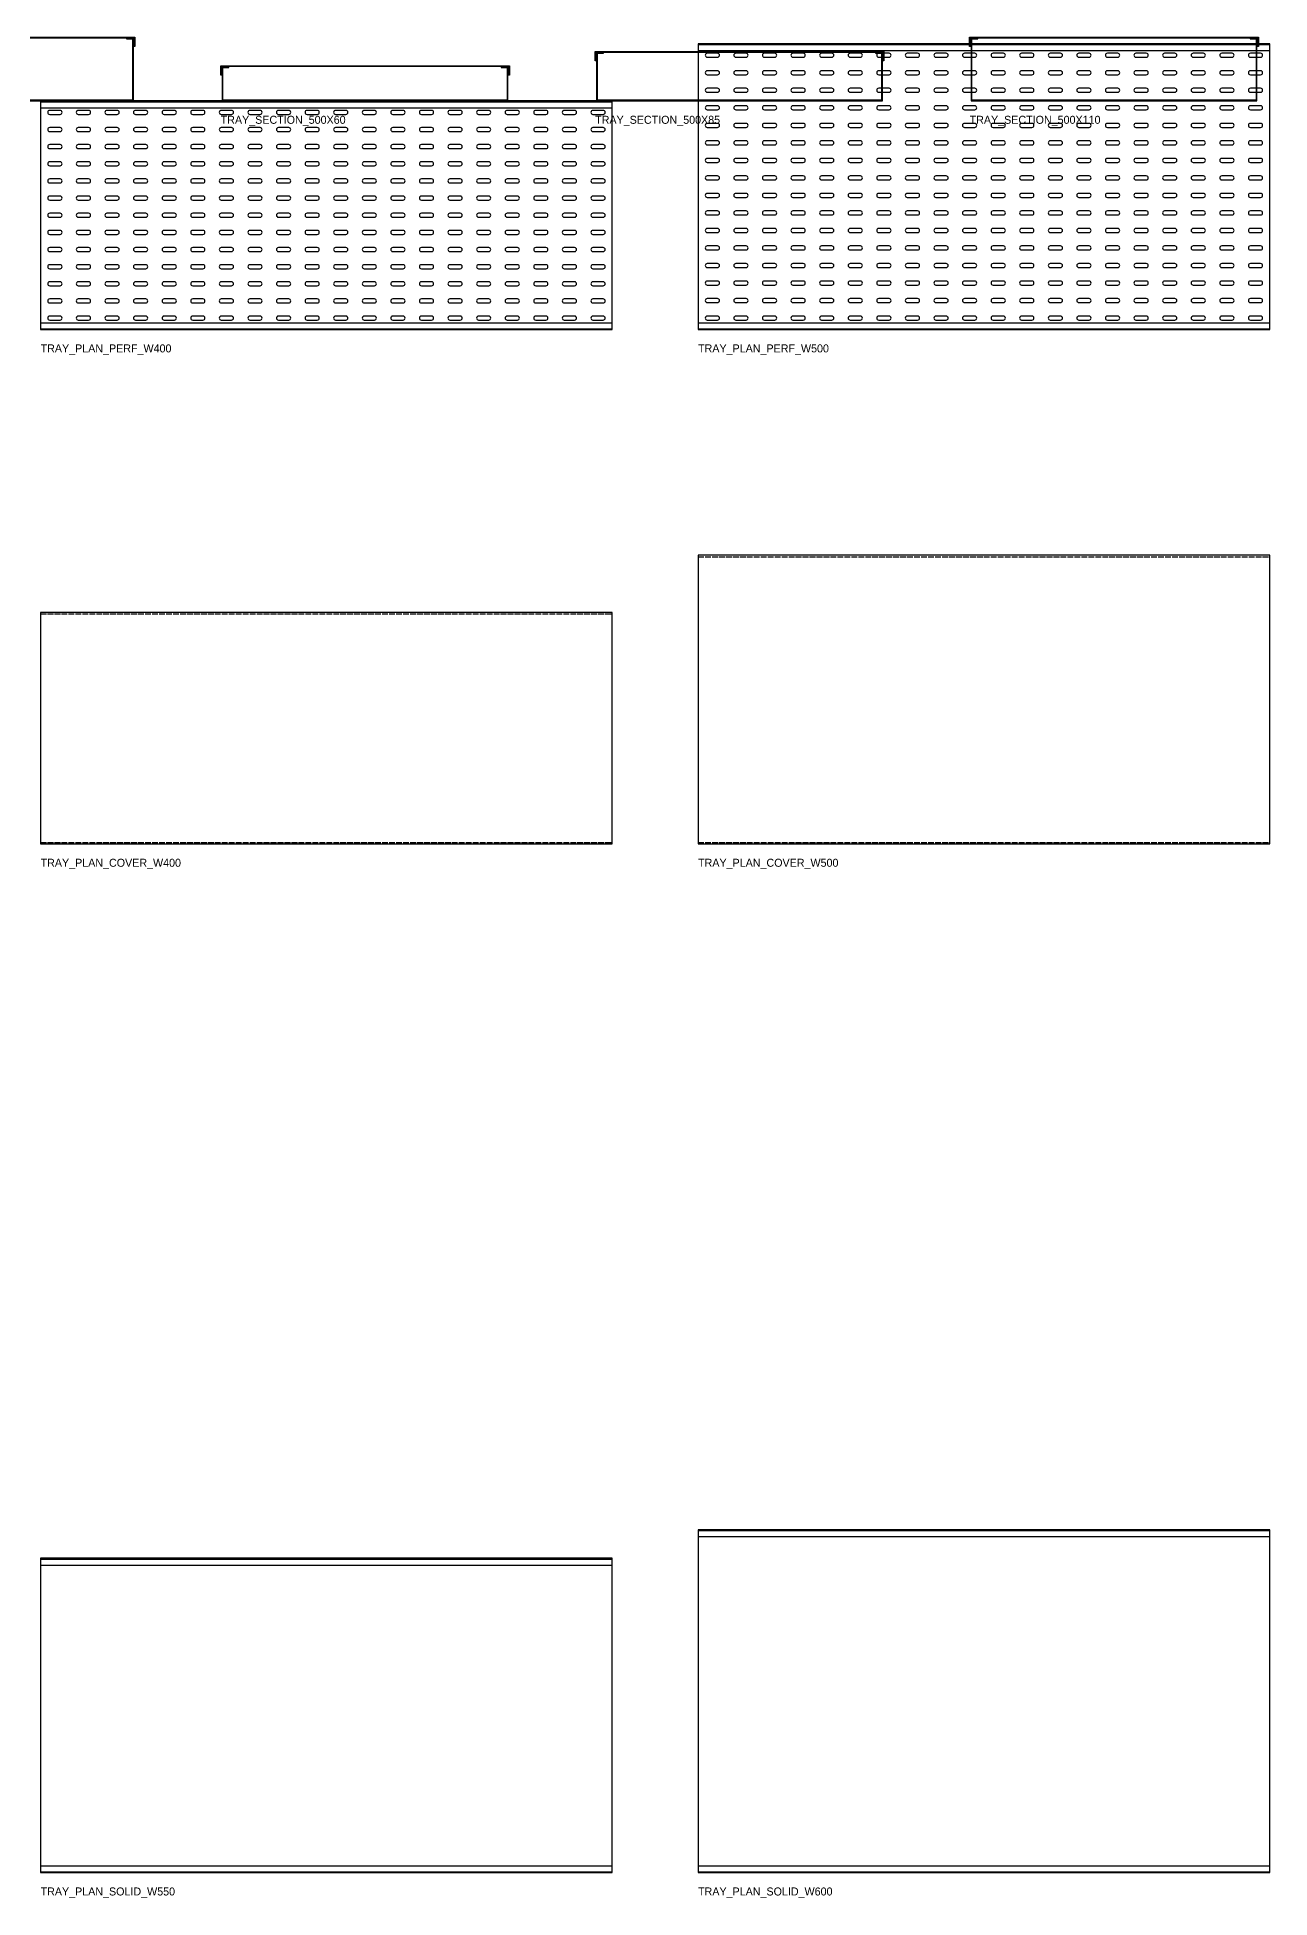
# Model space of a CAD drawing. Header units: millimetres. Extents: x 0 to 15450, y -7144 to 313.
# Drawn here: x 10344 to 12500, y -3144 to 112 of the extents above; entities that cross this region are included whole.
import ezdxf

# ---------------------------------------------------------------- set-up
doc = ezdxf.new("R2010")
doc.units = ezdxf.units.MM
doc.header["$LTSCALE"] = 8
doc.linetypes.add('DASHED', pattern=[1.524, 1.27, -0.254])
for name, color, linetype in [('TRAY', 7, 'Continuous'), ('TRAY-COVER', 5, 'Continuous'), ('TRAY-HIDDEN', 8, 'DASHED'), ('TRAY-SLOT', 8, 'Continuous')]:
    doc.layers.add(name, color=color, linetype=linetype)

# ---------------------------------------------------------------- blocks, each defined once
blk = doc.blocks.new('TCR_TRAY_SECTION_400X110')
at = {"layer": 'TRAY'}
blk.add_lwpolyline([(12, 110), (0, 110), (0, 0), (400, 0), (400, 110), (388, 110), (388, 108.5), (398.5, 108.5), (398.5, 1.5), (1.5, 1.5), (1.5, 108.5), (12, 108.5)], close=True, dxfattribs=at)
at = {"layer": 'TRAY-COVER'}
blk.add_lwpolyline([(-2.5, 95), (-2.5, 111.5), (402.5, 111.5), (402.5, 95), (401, 95), (401, 110), (-1, 110), (-1, 95)], close=True, dxfattribs=at)
blk = doc.blocks.new('TCR_TRAY_SECTION_500X60')
at = {"layer": 'TRAY'}
blk.add_lwpolyline([(12, 60), (0, 60), (0, 0), (500, 0), (500, 60), (488, 60), (488, 58.5), (498.5, 58.5), (498.5, 1.5), (1.5, 1.5), (1.5, 58.5), (12, 58.5)], close=True, dxfattribs=at)
at = {"layer": 'TRAY-COVER'}
blk.add_lwpolyline([(-2.5, 45), (-2.5, 61.5), (502.5, 61.5), (502.5, 45), (501, 45), (501, 60), (-1, 60), (-1, 45)], close=True, dxfattribs=at)
blk = doc.blocks.new('TCR_TRAY_SECTION_500X85')
at = {"layer": 'TRAY'}
blk.add_lwpolyline([(12, 85), (0, 85), (0, 0), (500, 0), (500, 85), (488, 85), (488, 83.5), (498.5, 83.5), (498.5, 1.5), (1.5, 1.5), (1.5, 83.5), (12, 83.5)], close=True, dxfattribs=at)
at = {"layer": 'TRAY-COVER'}
blk.add_lwpolyline([(-2.5, 70), (-2.5, 86.5), (502.5, 86.5), (502.5, 70), (501, 70), (501, 85), (-1, 85), (-1, 70)], close=True, dxfattribs=at)
blk = doc.blocks.new('TCR_TRAY_SECTION_500X110')
at = {"layer": 'TRAY'}
blk.add_lwpolyline([(12, 110), (0, 110), (0, 0), (500, 0), (500, 110), (488, 110), (488, 108.5), (498.5, 108.5), (498.5, 1.5), (1.5, 1.5), (1.5, 108.5), (12, 108.5)], close=True, dxfattribs=at)
at = {"layer": 'TRAY-COVER'}
blk.add_lwpolyline([(-2.5, 95), (-2.5, 111.5), (502.5, 111.5), (502.5, 95), (501, 95), (501, 110), (-1, 110), (-1, 95)], close=True, dxfattribs=at)
blk = doc.blocks.new('TCR_TRAY_PLAN_PERF_W400')
at = {"layer": 'TRAY'}
for p, q in [((0, 398.5), (1000, 398.5)), ((0, 388), (1000, 388)), ((0, 12), (1000, 12)), ((0, 1.5), (1000, 1.5))]:
    blk.add_line(p, q, dxfattribs=at)
blk.add_lwpolyline([(0, 0), (1000, 0), (1000, 400), (0, 400)], close=True, dxfattribs=at)
at = {"layer": 'TRAY-SLOT'}
for points in [[(16, 376.5), (34, 376.5, 1), (34, 383.5), (16, 383.5, 1)], [(66, 376.5), (84, 376.5, 1), (84, 383.5), (66, 383.5, 1)], [(116, 376.5), (134, 376.5, 1), (134, 383.5), (116, 383.5, 1)], [(166, 376.5), (184, 376.5, 1), (184, 383.5), (166, 383.5, 1)], [(216, 376.5), (234, 376.5, 1), (234, 383.5), (216, 383.5, 1)], [(266, 376.5), (284, 376.5, 1), (284, 383.5), (266, 383.5, 1)], [(316, 376.5), (334, 376.5, 1), (334, 383.5), (316, 383.5, 1)], [(366, 376.5), (384, 376.5, 1), (384, 383.5), (366, 383.5, 1)], [(416, 376.5), (434, 376.5, 1), (434, 383.5), (416, 383.5, 1)], [(466, 376.5), (484, 376.5, 1), (484, 383.5), (466, 383.5, 1)], [(516, 376.5), (534, 376.5, 1), (534, 383.5), (516, 383.5, 1)], [(566, 376.5), (584, 376.5, 1), (584, 383.5), (566, 383.5, 1)], [(616, 376.5), (634, 376.5, 1), (634, 383.5), (616, 383.5, 1)], [(666, 376.5), (684, 376.5, 1), (684, 383.5), (666, 383.5, 1)], [(716, 376.5), (734, 376.5, 1), (734, 383.5), (716, 383.5, 1)], [(766, 376.5), (784, 376.5, 1), (784, 383.5), (766, 383.5, 1)], [(816, 376.5), (834, 376.5, 1), (834, 383.5), (816, 383.5, 1)], [(866, 376.5), (884, 376.5, 1), (884, 383.5), (866, 383.5, 1)], [(916, 376.5), (934, 376.5, 1), (934, 383.5), (916, 383.5, 1)], [(966, 376.5), (984, 376.5, 1), (984, 383.5), (966, 383.5, 1)], [(16, 346.5), (34, 346.5, 1), (34, 353.5), (16, 353.5, 1)], [(66, 346.5), (84, 346.5, 1), (84, 353.5), (66, 353.5, 1)], [(116, 346.5), (134, 346.5, 1), (134, 353.5), (116, 353.5, 1)], [(166, 346.5), (184, 346.5, 1), (184, 353.5), (166, 353.5, 1)], [(216, 346.5), (234, 346.5, 1), (234, 353.5), (216, 353.5, 1)], [(266, 346.5), (284, 346.5, 1), (284, 353.5), (266, 353.5, 1)], [(316, 346.5), (334, 346.5, 1), (334, 353.5), (316, 353.5, 1)], [(366, 346.5), (384, 346.5, 1), (384, 353.5), (366, 353.5, 1)], [(416, 346.5), (434, 346.5, 1), (434, 353.5), (416, 353.5, 1)], [(466, 346.5), (484, 346.5, 1), (484, 353.5), (466, 353.5, 1)], [(516, 346.5), (534, 346.5, 1), (534, 353.5), (516, 353.5, 1)], [(566, 346.5), (584, 346.5, 1), (584, 353.5), (566, 353.5, 1)], [(616, 346.5), (634, 346.5, 1), (634, 353.5), (616, 353.5, 1)], [(666, 346.5), (684, 346.5, 1), (684, 353.5), (666, 353.5, 1)], [(716, 346.5), (734, 346.5, 1), (734, 353.5), (716, 353.5, 1)], [(766, 346.5), (784, 346.5, 1), (784, 353.5), (766, 353.5, 1)], [(816, 346.5), (834, 346.5, 1), (834, 353.5), (816, 353.5, 1)], [(866, 346.5), (884, 346.5, 1), (884, 353.5), (866, 353.5, 1)], [(916, 346.5), (934, 346.5, 1), (934, 353.5), (916, 353.5, 1)], [(966, 346.5), (984, 346.5, 1), (984, 353.5), (966, 353.5, 1)], [(16, 316.5), (34, 316.5, 1), (34, 323.5), (16, 323.5, 1)], [(16, 286.5), (34, 286.5, 1), (34, 293.5), (16, 293.5, 1)], [(66, 316.5), (84, 316.5, 1), (84, 323.5), (66, 323.5, 1)], [(66, 286.5), (84, 286.5, 1), (84, 293.5), (66, 293.5, 1)], [(116, 316.5), (134, 316.5, 1), (134, 323.5), (116, 323.5, 1)], [(116, 286.5), (134, 286.5, 1), (134, 293.5), (116, 293.5, 1)], [(166, 316.5), (184, 316.5, 1), (184, 323.5), (166, 323.5, 1)], [(166, 286.5), (184, 286.5, 1), (184, 293.5), (166, 293.5, 1)], [(216, 316.5), (234, 316.5, 1), (234, 323.5), (216, 323.5, 1)], [(216, 286.5), (234, 286.5, 1), (234, 293.5), (216, 293.5, 1)], [(266, 316.5), (284, 316.5, 1), (284, 323.5), (266, 323.5, 1)], [(266, 286.5), (284, 286.5, 1), (284, 293.5), (266, 293.5, 1)], [(316, 316.5), (334, 316.5, 1), (334, 323.5), (316, 323.5, 1)], [(316, 286.5), (334, 286.5, 1), (334, 293.5), (316, 293.5, 1)], [(366, 316.5), (384, 316.5, 1), (384, 323.5), (366, 323.5, 1)], [(366, 286.5), (384, 286.5, 1), (384, 293.5), (366, 293.5, 1)], [(416, 316.5), (434, 316.5, 1), (434, 323.5), (416, 323.5, 1)], [(416, 286.5), (434, 286.5, 1), (434, 293.5), (416, 293.5, 1)], [(466, 316.5), (484, 316.5, 1), (484, 323.5), (466, 323.5, 1)], [(466, 286.5), (484, 286.5, 1), (484, 293.5), (466, 293.5, 1)], [(516, 316.5), (534, 316.5, 1), (534, 323.5), (516, 323.5, 1)], [(516, 286.5), (534, 286.5, 1), (534, 293.5), (516, 293.5, 1)], [(566, 316.5), (584, 316.5, 1), (584, 323.5), (566, 323.5, 1)], [(566, 286.5), (584, 286.5, 1), (584, 293.5), (566, 293.5, 1)], [(616, 316.5), (634, 316.5, 1), (634, 323.5), (616, 323.5, 1)], [(616, 286.5), (634, 286.5, 1), (634, 293.5), (616, 293.5, 1)], [(666, 316.5), (684, 316.5, 1), (684, 323.5), (666, 323.5, 1)], [(666, 286.5), (684, 286.5, 1), (684, 293.5), (666, 293.5, 1)], [(716, 316.5), (734, 316.5, 1), (734, 323.5), (716, 323.5, 1)], [(716, 286.5), (734, 286.5, 1), (734, 293.5), (716, 293.5, 1)], [(766, 316.5), (784, 316.5, 1), (784, 323.5), (766, 323.5, 1)], [(766, 286.5), (784, 286.5, 1), (784, 293.5), (766, 293.5, 1)], [(816, 316.5), (834, 316.5, 1), (834, 323.5), (816, 323.5, 1)], [(816, 286.5), (834, 286.5, 1), (834, 293.5), (816, 293.5, 1)], [(866, 316.5), (884, 316.5, 1), (884, 323.5), (866, 323.5, 1)], [(866, 286.5), (884, 286.5, 1), (884, 293.5), (866, 293.5, 1)], [(916, 316.5), (934, 316.5, 1), (934, 323.5), (916, 323.5, 1)], [(916, 286.5), (934, 286.5, 1), (934, 293.5), (916, 293.5, 1)], [(966, 316.5), (984, 316.5, 1), (984, 323.5), (966, 323.5, 1)], [(966, 286.5), (984, 286.5, 1), (984, 293.5), (966, 293.5, 1)], [(16, 256.5), (34, 256.5, 1), (34, 263.5), (16, 263.5, 1)], [(66, 256.5), (84, 256.5, 1), (84, 263.5), (66, 263.5, 1)], [(116, 256.5), (134, 256.5, 1), (134, 263.5), (116, 263.5, 1)], [(166, 256.5), (184, 256.5, 1), (184, 263.5), (166, 263.5, 1)], [(216, 256.5), (234, 256.5, 1), (234, 263.5), (216, 263.5, 1)], [(266, 256.5), (284, 256.5, 1), (284, 263.5), (266, 263.5, 1)], [(316, 256.5), (334, 256.5, 1), (334, 263.5), (316, 263.5, 1)], [(366, 256.5), (384, 256.5, 1), (384, 263.5), (366, 263.5, 1)], [(416, 256.5), (434, 256.5, 1), (434, 263.5), (416, 263.5, 1)], [(466, 256.5), (484, 256.5, 1), (484, 263.5), (466, 263.5, 1)], [(516, 256.5), (534, 256.5, 1), (534, 263.5), (516, 263.5, 1)], [(566, 256.5), (584, 256.5, 1), (584, 263.5), (566, 263.5, 1)], [(616, 256.5), (634, 256.5, 1), (634, 263.5), (616, 263.5, 1)], [(666, 256.5), (684, 256.5, 1), (684, 263.5), (666, 263.5, 1)], [(716, 256.5), (734, 256.5, 1), (734, 263.5), (716, 263.5, 1)], [(766, 256.5), (784, 256.5, 1), (784, 263.5), (766, 263.5, 1)], [(816, 256.5), (834, 256.5, 1), (834, 263.5), (816, 263.5, 1)], [(866, 256.5), (884, 256.5, 1), (884, 263.5), (866, 263.5, 1)], [(916, 256.5), (934, 256.5, 1), (934, 263.5), (916, 263.5, 1)], [(966, 256.5), (984, 256.5, 1), (984, 263.5), (966, 263.5, 1)], [(16, 226.5), (34, 226.5, 1), (34, 233.5), (16, 233.5, 1)], [(66, 226.5), (84, 226.5, 1), (84, 233.5), (66, 233.5, 1)], [(116, 226.5), (134, 226.5, 1), (134, 233.5), (116, 233.5, 1)], [(166, 226.5), (184, 226.5, 1), (184, 233.5), (166, 233.5, 1)], [(216, 226.5), (234, 226.5, 1), (234, 233.5), (216, 233.5, 1)], [(266, 226.5), (284, 226.5, 1), (284, 233.5), (266, 233.5, 1)], [(316, 226.5), (334, 226.5, 1), (334, 233.5), (316, 233.5, 1)], [(366, 226.5), (384, 226.5, 1), (384, 233.5), (366, 233.5, 1)], [(416, 226.5), (434, 226.5, 1), (434, 233.5), (416, 233.5, 1)], [(466, 226.5), (484, 226.5, 1), (484, 233.5), (466, 233.5, 1)], [(516, 226.5), (534, 226.5, 1), (534, 233.5), (516, 233.5, 1)], [(566, 226.5), (584, 226.5, 1), (584, 233.5), (566, 233.5, 1)], [(616, 226.5), (634, 226.5, 1), (634, 233.5), (616, 233.5, 1)], [(666, 226.5), (684, 226.5, 1), (684, 233.5), (666, 233.5, 1)], [(716, 226.5), (734, 226.5, 1), (734, 233.5), (716, 233.5, 1)], [(766, 226.5), (784, 226.5, 1), (784, 233.5), (766, 233.5, 1)], [(816, 226.5), (834, 226.5, 1), (834, 233.5), (816, 233.5, 1)], [(866, 226.5), (884, 226.5, 1), (884, 233.5), (866, 233.5, 1)], [(916, 226.5), (934, 226.5, 1), (934, 233.5), (916, 233.5, 1)], [(966, 226.5), (984, 226.5, 1), (984, 233.5), (966, 233.5, 1)], [(16, 196.5), (34, 196.5, 1), (34, 203.5), (16, 203.5, 1)], [(66, 196.5), (84, 196.5, 1), (84, 203.5), (66, 203.5, 1)], [(116, 196.5), (134, 196.5, 1), (134, 203.5), (116, 203.5, 1)], [(166, 196.5), (184, 196.5, 1), (184, 203.5), (166, 203.5, 1)], [(216, 196.5), (234, 196.5, 1), (234, 203.5), (216, 203.5, 1)], [(266, 196.5), (284, 196.5, 1), (284, 203.5), (266, 203.5, 1)], [(316, 196.5), (334, 196.5, 1), (334, 203.5), (316, 203.5, 1)], [(366, 196.5), (384, 196.5, 1), (384, 203.5), (366, 203.5, 1)], [(416, 196.5), (434, 196.5, 1), (434, 203.5), (416, 203.5, 1)], [(466, 196.5), (484, 196.5, 1), (484, 203.5), (466, 203.5, 1)], [(516, 196.5), (534, 196.5, 1), (534, 203.5), (516, 203.5, 1)], [(566, 196.5), (584, 196.5, 1), (584, 203.5), (566, 203.5, 1)], [(616, 196.5), (634, 196.5, 1), (634, 203.5), (616, 203.5, 1)], [(666, 196.5), (684, 196.5, 1), (684, 203.5), (666, 203.5, 1)], [(716, 196.5), (734, 196.5, 1), (734, 203.5), (716, 203.5, 1)], [(766, 196.5), (784, 196.5, 1), (784, 203.5), (766, 203.5, 1)], [(816, 196.5), (834, 196.5, 1), (834, 203.5), (816, 203.5, 1)], [(866, 196.5), (884, 196.5, 1), (884, 203.5), (866, 203.5, 1)], [(916, 196.5), (934, 196.5, 1), (934, 203.5), (916, 203.5, 1)], [(966, 196.5), (984, 196.5, 1), (984, 203.5), (966, 203.5, 1)], [(16, 166.5), (34, 166.5, 1), (34, 173.5), (16, 173.5, 1)], [(66, 166.5), (84, 166.5, 1), (84, 173.5), (66, 173.5, 1)], [(116, 166.5), (134, 166.5, 1), (134, 173.5), (116, 173.5, 1)], [(166, 166.5), (184, 166.5, 1), (184, 173.5), (166, 173.5, 1)], [(216, 166.5), (234, 166.5, 1), (234, 173.5), (216, 173.5, 1)], [(266, 166.5), (284, 166.5, 1), (284, 173.5), (266, 173.5, 1)], [(316, 166.5), (334, 166.5, 1), (334, 173.5), (316, 173.5, 1)], [(366, 166.5), (384, 166.5, 1), (384, 173.5), (366, 173.5, 1)], [(416, 166.5), (434, 166.5, 1), (434, 173.5), (416, 173.5, 1)], [(466, 166.5), (484, 166.5, 1), (484, 173.5), (466, 173.5, 1)], [(516, 166.5), (534, 166.5, 1), (534, 173.5), (516, 173.5, 1)], [(566, 166.5), (584, 166.5, 1), (584, 173.5), (566, 173.5, 1)], [(616, 166.5), (634, 166.5, 1), (634, 173.5), (616, 173.5, 1)], [(666, 166.5), (684, 166.5, 1), (684, 173.5), (666, 173.5, 1)], [(716, 166.5), (734, 166.5, 1), (734, 173.5), (716, 173.5, 1)], [(766, 166.5), (784, 166.5, 1), (784, 173.5), (766, 173.5, 1)], [(816, 166.5), (834, 166.5, 1), (834, 173.5), (816, 173.5, 1)], [(866, 166.5), (884, 166.5, 1), (884, 173.5), (866, 173.5, 1)], [(916, 166.5), (934, 166.5, 1), (934, 173.5), (916, 173.5, 1)], [(966, 166.5), (984, 166.5, 1), (984, 173.5), (966, 173.5, 1)], [(16, 136.5), (34, 136.5, 1), (34, 143.5), (16, 143.5, 1)], [(66, 136.5), (84, 136.5, 1), (84, 143.5), (66, 143.5, 1)], [(116, 136.5), (134, 136.5, 1), (134, 143.5), (116, 143.5, 1)], [(166, 136.5), (184, 136.5, 1), (184, 143.5), (166, 143.5, 1)], [(216, 136.5), (234, 136.5, 1), (234, 143.5), (216, 143.5, 1)], [(266, 136.5), (284, 136.5, 1), (284, 143.5), (266, 143.5, 1)], [(316, 136.5), (334, 136.5, 1), (334, 143.5), (316, 143.5, 1)], [(366, 136.5), (384, 136.5, 1), (384, 143.5), (366, 143.5, 1)], [(416, 136.5), (434, 136.5, 1), (434, 143.5), (416, 143.5, 1)], [(466, 136.5), (484, 136.5, 1), (484, 143.5), (466, 143.5, 1)], [(516, 136.5), (534, 136.5, 1), (534, 143.5), (516, 143.5, 1)], [(566, 136.5), (584, 136.5, 1), (584, 143.5), (566, 143.5, 1)], [(616, 136.5), (634, 136.5, 1), (634, 143.5), (616, 143.5, 1)], [(666, 136.5), (684, 136.5, 1), (684, 143.5), (666, 143.5, 1)], [(716, 136.5), (734, 136.5, 1), (734, 143.5), (716, 143.5, 1)], [(766, 136.5), (784, 136.5, 1), (784, 143.5), (766, 143.5, 1)], [(816, 136.5), (834, 136.5, 1), (834, 143.5), (816, 143.5, 1)], [(866, 136.5), (884, 136.5, 1), (884, 143.5), (866, 143.5, 1)], [(916, 136.5), (934, 136.5, 1), (934, 143.5), (916, 143.5, 1)], [(966, 136.5), (984, 136.5, 1), (984, 143.5), (966, 143.5, 1)], [(16, 106.5), (34, 106.5, 1), (34, 113.5), (16, 113.5, 1)], [(66, 106.5), (84, 106.5, 1), (84, 113.5), (66, 113.5, 1)], [(116, 106.5), (134, 106.5, 1), (134, 113.5), (116, 113.5, 1)], [(166, 106.5), (184, 106.5, 1), (184, 113.5), (166, 113.5, 1)], [(216, 106.5), (234, 106.5, 1), (234, 113.5), (216, 113.5, 1)], [(266, 106.5), (284, 106.5, 1), (284, 113.5), (266, 113.5, 1)], [(316, 106.5), (334, 106.5, 1), (334, 113.5), (316, 113.5, 1)], [(366, 106.5), (384, 106.5, 1), (384, 113.5), (366, 113.5, 1)], [(416, 106.5), (434, 106.5, 1), (434, 113.5), (416, 113.5, 1)], [(466, 106.5), (484, 106.5, 1), (484, 113.5), (466, 113.5, 1)], [(516, 106.5), (534, 106.5, 1), (534, 113.5), (516, 113.5, 1)], [(566, 106.5), (584, 106.5, 1), (584, 113.5), (566, 113.5, 1)], [(616, 106.5), (634, 106.5, 1), (634, 113.5), (616, 113.5, 1)], [(666, 106.5), (684, 106.5, 1), (684, 113.5), (666, 113.5, 1)], [(716, 106.5), (734, 106.5, 1), (734, 113.5), (716, 113.5, 1)], [(766, 106.5), (784, 106.5, 1), (784, 113.5), (766, 113.5, 1)], [(816, 106.5), (834, 106.5, 1), (834, 113.5), (816, 113.5, 1)], [(866, 106.5), (884, 106.5, 1), (884, 113.5), (866, 113.5, 1)], [(916, 106.5), (934, 106.5, 1), (934, 113.5), (916, 113.5, 1)], [(966, 106.5), (984, 106.5, 1), (984, 113.5), (966, 113.5, 1)], [(16, 76.5), (34, 76.5, 1), (34, 83.5), (16, 83.5, 1)], [(66, 76.5), (84, 76.5, 1), (84, 83.5), (66, 83.5, 1)], [(116, 76.5), (134, 76.5, 1), (134, 83.5), (116, 83.5, 1)], [(166, 76.5), (184, 76.5, 1), (184, 83.5), (166, 83.5, 1)], [(216, 76.5), (234, 76.5, 1), (234, 83.5), (216, 83.5, 1)], [(266, 76.5), (284, 76.5, 1), (284, 83.5), (266, 83.5, 1)], [(316, 76.5), (334, 76.5, 1), (334, 83.5), (316, 83.5, 1)], [(366, 76.5), (384, 76.5, 1), (384, 83.5), (366, 83.5, 1)], [(416, 76.5), (434, 76.5, 1), (434, 83.5), (416, 83.5, 1)], [(466, 76.5), (484, 76.5, 1), (484, 83.5), (466, 83.5, 1)], [(516, 76.5), (534, 76.5, 1), (534, 83.5), (516, 83.5, 1)], [(566, 76.5), (584, 76.5, 1), (584, 83.5), (566, 83.5, 1)], [(616, 76.5), (634, 76.5, 1), (634, 83.5), (616, 83.5, 1)], [(666, 76.5), (684, 76.5, 1), (684, 83.5), (666, 83.5, 1)], [(716, 76.5), (734, 76.5, 1), (734, 83.5), (716, 83.5, 1)], [(766, 76.5), (784, 76.5, 1), (784, 83.5), (766, 83.5, 1)], [(816, 76.5), (834, 76.5, 1), (834, 83.5), (816, 83.5, 1)], [(866, 76.5), (884, 76.5, 1), (884, 83.5), (866, 83.5, 1)], [(916, 76.5), (934, 76.5, 1), (934, 83.5), (916, 83.5, 1)], [(966, 76.5), (984, 76.5, 1), (984, 83.5), (966, 83.5, 1)], [(16, 46.5), (34, 46.5, 1), (34, 53.5), (16, 53.5, 1)], [(66, 46.5), (84, 46.5, 1), (84, 53.5), (66, 53.5, 1)], [(116, 46.5), (134, 46.5, 1), (134, 53.5), (116, 53.5, 1)], [(166, 46.5), (184, 46.5, 1), (184, 53.5), (166, 53.5, 1)], [(216, 46.5), (234, 46.5, 1), (234, 53.5), (216, 53.5, 1)], [(266, 46.5), (284, 46.5, 1), (284, 53.5), (266, 53.5, 1)], [(316, 46.5), (334, 46.5, 1), (334, 53.5), (316, 53.5, 1)], [(366, 46.5), (384, 46.5, 1), (384, 53.5), (366, 53.5, 1)], [(416, 46.5), (434, 46.5, 1), (434, 53.5), (416, 53.5, 1)], [(466, 46.5), (484, 46.5, 1), (484, 53.5), (466, 53.5, 1)], [(516, 46.5), (534, 46.5, 1), (534, 53.5), (516, 53.5, 1)], [(566, 46.5), (584, 46.5, 1), (584, 53.5), (566, 53.5, 1)], [(616, 46.5), (634, 46.5, 1), (634, 53.5), (616, 53.5, 1)], [(666, 46.5), (684, 46.5, 1), (684, 53.5), (666, 53.5, 1)], [(716, 46.5), (734, 46.5, 1), (734, 53.5), (716, 53.5, 1)], [(766, 46.5), (784, 46.5, 1), (784, 53.5), (766, 53.5, 1)], [(816, 46.5), (834, 46.5, 1), (834, 53.5), (816, 53.5, 1)], [(866, 46.5), (884, 46.5, 1), (884, 53.5), (866, 53.5, 1)], [(916, 46.5), (934, 46.5, 1), (934, 53.5), (916, 53.5, 1)], [(966, 46.5), (984, 46.5, 1), (984, 53.5), (966, 53.5, 1)], [(16, 16.5), (34, 16.5, 1), (34, 23.5), (16, 23.5, 1)], [(66, 16.5), (84, 16.5, 1), (84, 23.5), (66, 23.5, 1)], [(116, 16.5), (134, 16.5, 1), (134, 23.5), (116, 23.5, 1)], [(166, 16.5), (184, 16.5, 1), (184, 23.5), (166, 23.5, 1)], [(216, 16.5), (234, 16.5, 1), (234, 23.5), (216, 23.5, 1)], [(266, 16.5), (284, 16.5, 1), (284, 23.5), (266, 23.5, 1)], [(316, 16.5), (334, 16.5, 1), (334, 23.5), (316, 23.5, 1)], [(366, 16.5), (384, 16.5, 1), (384, 23.5), (366, 23.5, 1)], [(416, 16.5), (434, 16.5, 1), (434, 23.5), (416, 23.5, 1)], [(466, 16.5), (484, 16.5, 1), (484, 23.5), (466, 23.5, 1)], [(516, 16.5), (534, 16.5, 1), (534, 23.5), (516, 23.5, 1)], [(566, 16.5), (584, 16.5, 1), (584, 23.5), (566, 23.5, 1)], [(616, 16.5), (634, 16.5, 1), (634, 23.5), (616, 23.5, 1)], [(666, 16.5), (684, 16.5, 1), (684, 23.5), (666, 23.5, 1)], [(716, 16.5), (734, 16.5, 1), (734, 23.5), (716, 23.5, 1)], [(766, 16.5), (784, 16.5, 1), (784, 23.5), (766, 23.5, 1)], [(816, 16.5), (834, 16.5, 1), (834, 23.5), (816, 23.5, 1)], [(866, 16.5), (884, 16.5, 1), (884, 23.5), (866, 23.5, 1)], [(916, 16.5), (934, 16.5, 1), (934, 23.5), (916, 23.5, 1)], [(966, 16.5), (984, 16.5, 1), (984, 23.5), (966, 23.5, 1)]]:
    blk.add_lwpolyline(points, format="xyb", close=True, dxfattribs=at)
blk = doc.blocks.new('TCR_TRAY_PLAN_PERF_W500')
at = {"layer": 'TRAY'}
for p, q in [((0, 498.5), (1000, 498.5)), ((0, 488), (1000, 488)), ((0, 12), (1000, 12)), ((0, 1.5), (1000, 1.5))]:
    blk.add_line(p, q, dxfattribs=at)
blk.add_lwpolyline([(0, 0), (1000, 0), (1000, 500), (0, 500)], close=True, dxfattribs=at)
at = {"layer": 'TRAY-SLOT'}
for points in [[(16, 476.5), (34, 476.5, 1), (34, 483.5), (16, 483.5, 1)], [(66, 476.5), (84, 476.5, 1), (84, 483.5), (66, 483.5, 1)], [(116, 476.5), (134, 476.5, 1), (134, 483.5), (116, 483.5, 1)], [(166, 476.5), (184, 476.5, 1), (184, 483.5), (166, 483.5, 1)], [(216, 476.5), (234, 476.5, 1), (234, 483.5), (216, 483.5, 1)], [(266, 476.5), (284, 476.5, 1), (284, 483.5), (266, 483.5, 1)], [(316, 476.5), (334, 476.5, 1), (334, 483.5), (316, 483.5, 1)], [(366, 476.5), (384, 476.5, 1), (384, 483.5), (366, 483.5, 1)], [(416, 476.5), (434, 476.5, 1), (434, 483.5), (416, 483.5, 1)], [(466, 476.5), (484, 476.5, 1), (484, 483.5), (466, 483.5, 1)], [(516, 476.5), (534, 476.5, 1), (534, 483.5), (516, 483.5, 1)], [(566, 476.5), (584, 476.5, 1), (584, 483.5), (566, 483.5, 1)], [(616, 476.5), (634, 476.5, 1), (634, 483.5), (616, 483.5, 1)], [(666, 476.5), (684, 476.5, 1), (684, 483.5), (666, 483.5, 1)], [(716, 476.5), (734, 476.5, 1), (734, 483.5), (716, 483.5, 1)], [(766, 476.5), (784, 476.5, 1), (784, 483.5), (766, 483.5, 1)], [(816, 476.5), (834, 476.5, 1), (834, 483.5), (816, 483.5, 1)], [(866, 476.5), (884, 476.5, 1), (884, 483.5), (866, 483.5, 1)], [(916, 476.5), (934, 476.5, 1), (934, 483.5), (916, 483.5, 1)], [(966, 476.5), (984, 476.5, 1), (984, 483.5), (966, 483.5, 1)], [(16, 445.8), (34, 445.8, 1), (34, 452.8), (16, 452.8, 1)], [(66, 445.8), (84, 445.8, 1), (84, 452.8), (66, 452.8, 1)], [(116, 445.8), (134, 445.8, 1), (134, 452.8), (116, 452.8, 1)], [(166, 445.8), (184, 445.8, 1), (184, 452.8), (166, 452.8, 1)], [(216, 445.8), (234, 445.8, 1), (234, 452.8), (216, 452.8, 1)], [(266, 445.8), (284, 445.8, 1), (284, 452.8), (266, 452.8, 1)], [(316, 445.8), (334, 445.8, 1), (334, 452.8), (316, 452.8, 1)], [(366, 445.8), (384, 445.8, 1), (384, 452.8), (366, 452.8, 1)], [(416, 445.8), (434, 445.8, 1), (434, 452.8), (416, 452.8, 1)], [(466, 445.8), (484, 445.8, 1), (484, 452.8), (466, 452.8, 1)], [(516, 445.8), (534, 445.8, 1), (534, 452.8), (516, 452.8, 1)], [(566, 445.8), (584, 445.8, 1), (584, 452.8), (566, 452.8, 1)], [(616, 445.8), (634, 445.8, 1), (634, 452.8), (616, 452.8, 1)], [(666, 445.8), (684, 445.8, 1), (684, 452.8), (666, 452.8, 1)], [(716, 445.8), (734, 445.8, 1), (734, 452.8), (716, 452.8, 1)], [(766, 445.8), (784, 445.8, 1), (784, 452.8), (766, 452.8, 1)], [(816, 445.8), (834, 445.8, 1), (834, 452.8), (816, 452.8, 1)], [(866, 445.8), (884, 445.8, 1), (884, 452.8), (866, 452.8, 1)], [(916, 445.8), (934, 445.8, 1), (934, 452.8), (916, 452.8, 1)], [(966, 445.8), (984, 445.8, 1), (984, 452.8), (966, 452.8, 1)], [(16, 415.2), (34, 415.2, 1), (34, 422.2), (16, 422.2, 1)], [(16, 384.5), (34, 384.5, 1), (34, 391.5), (16, 391.5, 1)], [(66, 415.2), (84, 415.2, 1), (84, 422.2), (66, 422.2, 1)], [(66, 384.5), (84, 384.5, 1), (84, 391.5), (66, 391.5, 1)], [(116, 415.2), (134, 415.2, 1), (134, 422.2), (116, 422.2, 1)], [(116, 384.5), (134, 384.5, 1), (134, 391.5), (116, 391.5, 1)], [(166, 415.2), (184, 415.2, 1), (184, 422.2), (166, 422.2, 1)], [(166, 384.5), (184, 384.5, 1), (184, 391.5), (166, 391.5, 1)], [(216, 415.2), (234, 415.2, 1), (234, 422.2), (216, 422.2, 1)], [(216, 384.5), (234, 384.5, 1), (234, 391.5), (216, 391.5, 1)], [(266, 415.2), (284, 415.2, 1), (284, 422.2), (266, 422.2, 1)], [(266, 384.5), (284, 384.5, 1), (284, 391.5), (266, 391.5, 1)], [(316, 415.2), (334, 415.2, 1), (334, 422.2), (316, 422.2, 1)], [(316, 384.5), (334, 384.5, 1), (334, 391.5), (316, 391.5, 1)], [(366, 415.2), (384, 415.2, 1), (384, 422.2), (366, 422.2, 1)], [(366, 384.5), (384, 384.5, 1), (384, 391.5), (366, 391.5, 1)], [(416, 415.2), (434, 415.2, 1), (434, 422.2), (416, 422.2, 1)], [(416, 384.5), (434, 384.5, 1), (434, 391.5), (416, 391.5, 1)], [(466, 415.2), (484, 415.2, 1), (484, 422.2), (466, 422.2, 1)], [(466, 384.5), (484, 384.5, 1), (484, 391.5), (466, 391.5, 1)], [(516, 415.2), (534, 415.2, 1), (534, 422.2), (516, 422.2, 1)], [(516, 384.5), (534, 384.5, 1), (534, 391.5), (516, 391.5, 1)], [(566, 415.2), (584, 415.2, 1), (584, 422.2), (566, 422.2, 1)], [(566, 384.5), (584, 384.5, 1), (584, 391.5), (566, 391.5, 1)], [(616, 415.2), (634, 415.2, 1), (634, 422.2), (616, 422.2, 1)], [(616, 384.5), (634, 384.5, 1), (634, 391.5), (616, 391.5, 1)], [(666, 415.2), (684, 415.2, 1), (684, 422.2), (666, 422.2, 1)], [(666, 384.5), (684, 384.5, 1), (684, 391.5), (666, 391.5, 1)], [(716, 415.2), (734, 415.2, 1), (734, 422.2), (716, 422.2, 1)], [(716, 384.5), (734, 384.5, 1), (734, 391.5), (716, 391.5, 1)], [(766, 415.2), (784, 415.2, 1), (784, 422.2), (766, 422.2, 1)], [(766, 384.5), (784, 384.5, 1), (784, 391.5), (766, 391.5, 1)], [(816, 415.2), (834, 415.2, 1), (834, 422.2), (816, 422.2, 1)], [(816, 384.5), (834, 384.5, 1), (834, 391.5), (816, 391.5, 1)], [(866, 415.2), (884, 415.2, 1), (884, 422.2), (866, 422.2, 1)], [(866, 384.5), (884, 384.5, 1), (884, 391.5), (866, 391.5, 1)], [(916, 415.2), (934, 415.2, 1), (934, 422.2), (916, 422.2, 1)], [(916, 384.5), (934, 384.5, 1), (934, 391.5), (916, 391.5, 1)], [(966, 415.2), (984, 415.2, 1), (984, 422.2), (966, 422.2, 1)], [(966, 384.5), (984, 384.5, 1), (984, 391.5), (966, 391.5, 1)], [(16, 353.8), (34, 353.8, 1), (34, 360.8), (16, 360.8, 1)], [(66, 353.8), (84, 353.8, 1), (84, 360.8), (66, 360.8, 1)], [(116, 353.8), (134, 353.8, 1), (134, 360.8), (116, 360.8, 1)], [(166, 353.8), (184, 353.8, 1), (184, 360.8), (166, 360.8, 1)], [(216, 353.8), (234, 353.8, 1), (234, 360.8), (216, 360.8, 1)], [(266, 353.8), (284, 353.8, 1), (284, 360.8), (266, 360.8, 1)], [(316, 353.8), (334, 353.8, 1), (334, 360.8), (316, 360.8, 1)], [(366, 353.8), (384, 353.8, 1), (384, 360.8), (366, 360.8, 1)], [(416, 353.8), (434, 353.8, 1), (434, 360.8), (416, 360.8, 1)], [(466, 353.8), (484, 353.8, 1), (484, 360.8), (466, 360.8, 1)], [(516, 353.8), (534, 353.8, 1), (534, 360.8), (516, 360.8, 1)], [(566, 353.8), (584, 353.8, 1), (584, 360.8), (566, 360.8, 1)], [(616, 353.8), (634, 353.8, 1), (634, 360.8), (616, 360.8, 1)], [(666, 353.8), (684, 353.8, 1), (684, 360.8), (666, 360.8, 1)], [(716, 353.8), (734, 353.8, 1), (734, 360.8), (716, 360.8, 1)], [(766, 353.8), (784, 353.8, 1), (784, 360.8), (766, 360.8, 1)], [(816, 353.8), (834, 353.8, 1), (834, 360.8), (816, 360.8, 1)], [(866, 353.8), (884, 353.8, 1), (884, 360.8), (866, 360.8, 1)], [(916, 353.8), (934, 353.8, 1), (934, 360.8), (916, 360.8, 1)], [(966, 353.8), (984, 353.8, 1), (984, 360.8), (966, 360.8, 1)], [(16, 323.2), (34, 323.2, 1), (34, 330.2), (16, 330.2, 1)], [(66, 323.2), (84, 323.2, 1), (84, 330.2), (66, 330.2, 1)], [(116, 323.2), (134, 323.2, 1), (134, 330.2), (116, 330.2, 1)], [(166, 323.2), (184, 323.2, 1), (184, 330.2), (166, 330.2, 1)], [(216, 323.2), (234, 323.2, 1), (234, 330.2), (216, 330.2, 1)], [(266, 323.2), (284, 323.2, 1), (284, 330.2), (266, 330.2, 1)], [(316, 323.2), (334, 323.2, 1), (334, 330.2), (316, 330.2, 1)], [(366, 323.2), (384, 323.2, 1), (384, 330.2), (366, 330.2, 1)], [(416, 323.2), (434, 323.2, 1), (434, 330.2), (416, 330.2, 1)], [(466, 323.2), (484, 323.2, 1), (484, 330.2), (466, 330.2, 1)], [(516, 323.2), (534, 323.2, 1), (534, 330.2), (516, 330.2, 1)], [(566, 323.2), (584, 323.2, 1), (584, 330.2), (566, 330.2, 1)], [(616, 323.2), (634, 323.2, 1), (634, 330.2), (616, 330.2, 1)], [(666, 323.2), (684, 323.2, 1), (684, 330.2), (666, 330.2, 1)], [(716, 323.2), (734, 323.2, 1), (734, 330.2), (716, 330.2, 1)], [(766, 323.2), (784, 323.2, 1), (784, 330.2), (766, 330.2, 1)], [(816, 323.2), (834, 323.2, 1), (834, 330.2), (816, 330.2, 1)], [(866, 323.2), (884, 323.2, 1), (884, 330.2), (866, 330.2, 1)], [(916, 323.2), (934, 323.2, 1), (934, 330.2), (916, 330.2, 1)], [(966, 323.2), (984, 323.2, 1), (984, 330.2), (966, 330.2, 1)], [(16, 292.5), (34, 292.5, 1), (34, 299.5), (16, 299.5, 1)], [(66, 292.5), (84, 292.5, 1), (84, 299.5), (66, 299.5, 1)], [(116, 292.5), (134, 292.5, 1), (134, 299.5), (116, 299.5, 1)], [(166, 292.5), (184, 292.5, 1), (184, 299.5), (166, 299.5, 1)], [(216, 292.5), (234, 292.5, 1), (234, 299.5), (216, 299.5, 1)], [(266, 292.5), (284, 292.5, 1), (284, 299.5), (266, 299.5, 1)], [(316, 292.5), (334, 292.5, 1), (334, 299.5), (316, 299.5, 1)], [(366, 292.5), (384, 292.5, 1), (384, 299.5), (366, 299.5, 1)], [(416, 292.5), (434, 292.5, 1), (434, 299.5), (416, 299.5, 1)], [(466, 292.5), (484, 292.5, 1), (484, 299.5), (466, 299.5, 1)], [(516, 292.5), (534, 292.5, 1), (534, 299.5), (516, 299.5, 1)], [(566, 292.5), (584, 292.5, 1), (584, 299.5), (566, 299.5, 1)], [(616, 292.5), (634, 292.5, 1), (634, 299.5), (616, 299.5, 1)], [(666, 292.5), (684, 292.5, 1), (684, 299.5), (666, 299.5, 1)], [(716, 292.5), (734, 292.5, 1), (734, 299.5), (716, 299.5, 1)], [(766, 292.5), (784, 292.5, 1), (784, 299.5), (766, 299.5, 1)], [(816, 292.5), (834, 292.5, 1), (834, 299.5), (816, 299.5, 1)], [(866, 292.5), (884, 292.5, 1), (884, 299.5), (866, 299.5, 1)], [(916, 292.5), (934, 292.5, 1), (934, 299.5), (916, 299.5, 1)], [(966, 292.5), (984, 292.5, 1), (984, 299.5), (966, 299.5, 1)], [(16, 261.8), (34, 261.8, 1), (34, 268.8), (16, 268.8, 1)], [(66, 261.8), (84, 261.8, 1), (84, 268.8), (66, 268.8, 1)], [(116, 261.8), (134, 261.8, 1), (134, 268.8), (116, 268.8, 1)], [(166, 261.8), (184, 261.8, 1), (184, 268.8), (166, 268.8, 1)], [(216, 261.8), (234, 261.8, 1), (234, 268.8), (216, 268.8, 1)], [(266, 261.8), (284, 261.8, 1), (284, 268.8), (266, 268.8, 1)], [(316, 261.8), (334, 261.8, 1), (334, 268.8), (316, 268.8, 1)], [(366, 261.8), (384, 261.8, 1), (384, 268.8), (366, 268.8, 1)], [(416, 261.8), (434, 261.8, 1), (434, 268.8), (416, 268.8, 1)], [(466, 261.8), (484, 261.8, 1), (484, 268.8), (466, 268.8, 1)], [(516, 261.8), (534, 261.8, 1), (534, 268.8), (516, 268.8, 1)], [(566, 261.8), (584, 261.8, 1), (584, 268.8), (566, 268.8, 1)], [(616, 261.8), (634, 261.8, 1), (634, 268.8), (616, 268.8, 1)], [(666, 261.8), (684, 261.8, 1), (684, 268.8), (666, 268.8, 1)], [(716, 261.8), (734, 261.8, 1), (734, 268.8), (716, 268.8, 1)], [(766, 261.8), (784, 261.8, 1), (784, 268.8), (766, 268.8, 1)], [(816, 261.8), (834, 261.8, 1), (834, 268.8), (816, 268.8, 1)], [(866, 261.8), (884, 261.8, 1), (884, 268.8), (866, 268.8, 1)], [(916, 261.8), (934, 261.8, 1), (934, 268.8), (916, 268.8, 1)], [(966, 261.8), (984, 261.8, 1), (984, 268.8), (966, 268.8, 1)], [(16, 231.2), (34, 231.2, 1), (34, 238.2), (16, 238.2, 1)], [(66, 231.2), (84, 231.2, 1), (84, 238.2), (66, 238.2, 1)], [(116, 231.2), (134, 231.2, 1), (134, 238.2), (116, 238.2, 1)], [(166, 231.2), (184, 231.2, 1), (184, 238.2), (166, 238.2, 1)], [(216, 231.2), (234, 231.2, 1), (234, 238.2), (216, 238.2, 1)], [(266, 231.2), (284, 231.2, 1), (284, 238.2), (266, 238.2, 1)], [(316, 231.2), (334, 231.2, 1), (334, 238.2), (316, 238.2, 1)], [(366, 231.2), (384, 231.2, 1), (384, 238.2), (366, 238.2, 1)], [(416, 231.2), (434, 231.2, 1), (434, 238.2), (416, 238.2, 1)], [(466, 231.2), (484, 231.2, 1), (484, 238.2), (466, 238.2, 1)], [(516, 231.2), (534, 231.2, 1), (534, 238.2), (516, 238.2, 1)], [(566, 231.2), (584, 231.2, 1), (584, 238.2), (566, 238.2, 1)], [(616, 231.2), (634, 231.2, 1), (634, 238.2), (616, 238.2, 1)], [(666, 231.2), (684, 231.2, 1), (684, 238.2), (666, 238.2, 1)], [(716, 231.2), (734, 231.2, 1), (734, 238.2), (716, 238.2, 1)], [(766, 231.2), (784, 231.2, 1), (784, 238.2), (766, 238.2, 1)], [(816, 231.2), (834, 231.2, 1), (834, 238.2), (816, 238.2, 1)], [(866, 231.2), (884, 231.2, 1), (884, 238.2), (866, 238.2, 1)], [(916, 231.2), (934, 231.2, 1), (934, 238.2), (916, 238.2, 1)], [(966, 231.2), (984, 231.2, 1), (984, 238.2), (966, 238.2, 1)], [(16, 200.5), (34, 200.5, 1), (34, 207.5), (16, 207.5, 1)], [(66, 200.5), (84, 200.5, 1), (84, 207.5), (66, 207.5, 1)], [(116, 200.5), (134, 200.5, 1), (134, 207.5), (116, 207.5, 1)], [(166, 200.5), (184, 200.5, 1), (184, 207.5), (166, 207.5, 1)], [(216, 200.5), (234, 200.5, 1), (234, 207.5), (216, 207.5, 1)], [(266, 200.5), (284, 200.5, 1), (284, 207.5), (266, 207.5, 1)], [(316, 200.5), (334, 200.5, 1), (334, 207.5), (316, 207.5, 1)], [(366, 200.5), (384, 200.5, 1), (384, 207.5), (366, 207.5, 1)], [(416, 200.5), (434, 200.5, 1), (434, 207.5), (416, 207.5, 1)], [(466, 200.5), (484, 200.5, 1), (484, 207.5), (466, 207.5, 1)], [(516, 200.5), (534, 200.5, 1), (534, 207.5), (516, 207.5, 1)], [(566, 200.5), (584, 200.5, 1), (584, 207.5), (566, 207.5, 1)], [(616, 200.5), (634, 200.5, 1), (634, 207.5), (616, 207.5, 1)], [(666, 200.5), (684, 200.5, 1), (684, 207.5), (666, 207.5, 1)], [(716, 200.5), (734, 200.5, 1), (734, 207.5), (716, 207.5, 1)], [(766, 200.5), (784, 200.5, 1), (784, 207.5), (766, 207.5, 1)], [(816, 200.5), (834, 200.5, 1), (834, 207.5), (816, 207.5, 1)], [(866, 200.5), (884, 200.5, 1), (884, 207.5), (866, 207.5, 1)], [(916, 200.5), (934, 200.5, 1), (934, 207.5), (916, 207.5, 1)], [(966, 200.5), (984, 200.5, 1), (984, 207.5), (966, 207.5, 1)], [(16, 169.8), (34, 169.8, 1), (34, 176.8), (16, 176.8, 1)], [(66, 169.8), (84, 169.8, 1), (84, 176.8), (66, 176.8, 1)], [(116, 169.8), (134, 169.8, 1), (134, 176.8), (116, 176.8, 1)], [(166, 169.8), (184, 169.8, 1), (184, 176.8), (166, 176.8, 1)], [(216, 169.8), (234, 169.8, 1), (234, 176.8), (216, 176.8, 1)], [(266, 169.8), (284, 169.8, 1), (284, 176.8), (266, 176.8, 1)], [(316, 169.8), (334, 169.8, 1), (334, 176.8), (316, 176.8, 1)], [(366, 169.8), (384, 169.8, 1), (384, 176.8), (366, 176.8, 1)], [(416, 169.8), (434, 169.8, 1), (434, 176.8), (416, 176.8, 1)], [(466, 169.8), (484, 169.8, 1), (484, 176.8), (466, 176.8, 1)], [(516, 169.8), (534, 169.8, 1), (534, 176.8), (516, 176.8, 1)], [(566, 169.8), (584, 169.8, 1), (584, 176.8), (566, 176.8, 1)], [(616, 169.8), (634, 169.8, 1), (634, 176.8), (616, 176.8, 1)], [(666, 169.8), (684, 169.8, 1), (684, 176.8), (666, 176.8, 1)], [(716, 169.8), (734, 169.8, 1), (734, 176.8), (716, 176.8, 1)], [(766, 169.8), (784, 169.8, 1), (784, 176.8), (766, 176.8, 1)], [(816, 169.8), (834, 169.8, 1), (834, 176.8), (816, 176.8, 1)], [(866, 169.8), (884, 169.8, 1), (884, 176.8), (866, 176.8, 1)], [(916, 169.8), (934, 169.8, 1), (934, 176.8), (916, 176.8, 1)], [(966, 169.8), (984, 169.8, 1), (984, 176.8), (966, 176.8, 1)], [(16, 139.2), (34, 139.2, 1), (34, 146.2), (16, 146.2, 1)], [(66, 139.2), (84, 139.2, 1), (84, 146.2), (66, 146.2, 1)], [(116, 139.2), (134, 139.2, 1), (134, 146.2), (116, 146.2, 1)], [(166, 139.2), (184, 139.2, 1), (184, 146.2), (166, 146.2, 1)], [(216, 139.2), (234, 139.2, 1), (234, 146.2), (216, 146.2, 1)], [(266, 139.2), (284, 139.2, 1), (284, 146.2), (266, 146.2, 1)], [(316, 139.2), (334, 139.2, 1), (334, 146.2), (316, 146.2, 1)], [(366, 139.2), (384, 139.2, 1), (384, 146.2), (366, 146.2, 1)], [(416, 139.2), (434, 139.2, 1), (434, 146.2), (416, 146.2, 1)], [(466, 139.2), (484, 139.2, 1), (484, 146.2), (466, 146.2, 1)], [(516, 139.2), (534, 139.2, 1), (534, 146.2), (516, 146.2, 1)], [(566, 139.2), (584, 139.2, 1), (584, 146.2), (566, 146.2, 1)], [(616, 139.2), (634, 139.2, 1), (634, 146.2), (616, 146.2, 1)], [(666, 139.2), (684, 139.2, 1), (684, 146.2), (666, 146.2, 1)], [(716, 139.2), (734, 139.2, 1), (734, 146.2), (716, 146.2, 1)], [(766, 139.2), (784, 139.2, 1), (784, 146.2), (766, 146.2, 1)], [(816, 139.2), (834, 139.2, 1), (834, 146.2), (816, 146.2, 1)], [(866, 139.2), (884, 139.2, 1), (884, 146.2), (866, 146.2, 1)], [(916, 139.2), (934, 139.2, 1), (934, 146.2), (916, 146.2, 1)], [(966, 139.2), (984, 139.2, 1), (984, 146.2), (966, 146.2, 1)], [(16, 108.5), (34, 108.5, 1), (34, 115.5), (16, 115.5, 1)], [(66, 108.5), (84, 108.5, 1), (84, 115.5), (66, 115.5, 1)], [(116, 108.5), (134, 108.5, 1), (134, 115.5), (116, 115.5, 1)], [(166, 108.5), (184, 108.5, 1), (184, 115.5), (166, 115.5, 1)], [(216, 108.5), (234, 108.5, 1), (234, 115.5), (216, 115.5, 1)], [(266, 108.5), (284, 108.5, 1), (284, 115.5), (266, 115.5, 1)], [(316, 108.5), (334, 108.5, 1), (334, 115.5), (316, 115.5, 1)], [(366, 108.5), (384, 108.5, 1), (384, 115.5), (366, 115.5, 1)], [(416, 108.5), (434, 108.5, 1), (434, 115.5), (416, 115.5, 1)], [(466, 108.5), (484, 108.5, 1), (484, 115.5), (466, 115.5, 1)], [(516, 108.5), (534, 108.5, 1), (534, 115.5), (516, 115.5, 1)], [(566, 108.5), (584, 108.5, 1), (584, 115.5), (566, 115.5, 1)], [(616, 108.5), (634, 108.5, 1), (634, 115.5), (616, 115.5, 1)], [(666, 108.5), (684, 108.5, 1), (684, 115.5), (666, 115.5, 1)], [(716, 108.5), (734, 108.5, 1), (734, 115.5), (716, 115.5, 1)], [(766, 108.5), (784, 108.5, 1), (784, 115.5), (766, 115.5, 1)], [(816, 108.5), (834, 108.5, 1), (834, 115.5), (816, 115.5, 1)], [(866, 108.5), (884, 108.5, 1), (884, 115.5), (866, 115.5, 1)], [(916, 108.5), (934, 108.5, 1), (934, 115.5), (916, 115.5, 1)], [(966, 108.5), (984, 108.5, 1), (984, 115.5), (966, 115.5, 1)], [(16, 77.8), (34, 77.8, 1), (34, 84.8), (16, 84.8, 1)], [(66, 77.8), (84, 77.8, 1), (84, 84.8), (66, 84.8, 1)], [(116, 77.8), (134, 77.8, 1), (134, 84.8), (116, 84.8, 1)], [(166, 77.8), (184, 77.8, 1), (184, 84.8), (166, 84.8, 1)], [(216, 77.8), (234, 77.8, 1), (234, 84.8), (216, 84.8, 1)], [(266, 77.8), (284, 77.8, 1), (284, 84.8), (266, 84.8, 1)], [(316, 77.8), (334, 77.8, 1), (334, 84.8), (316, 84.8, 1)], [(366, 77.8), (384, 77.8, 1), (384, 84.8), (366, 84.8, 1)], [(416, 77.8), (434, 77.8, 1), (434, 84.8), (416, 84.8, 1)], [(466, 77.8), (484, 77.8, 1), (484, 84.8), (466, 84.8, 1)], [(516, 77.8), (534, 77.8, 1), (534, 84.8), (516, 84.8, 1)], [(566, 77.8), (584, 77.8, 1), (584, 84.8), (566, 84.8, 1)], [(616, 77.8), (634, 77.8, 1), (634, 84.8), (616, 84.8, 1)], [(666, 77.8), (684, 77.8, 1), (684, 84.8), (666, 84.8, 1)], [(716, 77.8), (734, 77.8, 1), (734, 84.8), (716, 84.8, 1)], [(766, 77.8), (784, 77.8, 1), (784, 84.8), (766, 84.8, 1)], [(816, 77.8), (834, 77.8, 1), (834, 84.8), (816, 84.8, 1)], [(866, 77.8), (884, 77.8, 1), (884, 84.8), (866, 84.8, 1)], [(916, 77.8), (934, 77.8, 1), (934, 84.8), (916, 84.8, 1)], [(966, 77.8), (984, 77.8, 1), (984, 84.8), (966, 84.8, 1)], [(16, 47.2), (34, 47.2, 1), (34, 54.2), (16, 54.2, 1)], [(66, 47.2), (84, 47.2, 1), (84, 54.2), (66, 54.2, 1)], [(116, 47.2), (134, 47.2, 1), (134, 54.2), (116, 54.2, 1)], [(166, 47.2), (184, 47.2, 1), (184, 54.2), (166, 54.2, 1)], [(216, 47.2), (234, 47.2, 1), (234, 54.2), (216, 54.2, 1)], [(266, 47.2), (284, 47.2, 1), (284, 54.2), (266, 54.2, 1)], [(316, 47.2), (334, 47.2, 1), (334, 54.2), (316, 54.2, 1)], [(366, 47.2), (384, 47.2, 1), (384, 54.2), (366, 54.2, 1)], [(416, 47.2), (434, 47.2, 1), (434, 54.2), (416, 54.2, 1)], [(466, 47.2), (484, 47.2, 1), (484, 54.2), (466, 54.2, 1)], [(516, 47.2), (534, 47.2, 1), (534, 54.2), (516, 54.2, 1)], [(566, 47.2), (584, 47.2, 1), (584, 54.2), (566, 54.2, 1)], [(616, 47.2), (634, 47.2, 1), (634, 54.2), (616, 54.2, 1)], [(666, 47.2), (684, 47.2, 1), (684, 54.2), (666, 54.2, 1)], [(716, 47.2), (734, 47.2, 1), (734, 54.2), (716, 54.2, 1)], [(766, 47.2), (784, 47.2, 1), (784, 54.2), (766, 54.2, 1)], [(816, 47.2), (834, 47.2, 1), (834, 54.2), (816, 54.2, 1)], [(866, 47.2), (884, 47.2, 1), (884, 54.2), (866, 54.2, 1)], [(916, 47.2), (934, 47.2, 1), (934, 54.2), (916, 54.2, 1)], [(966, 47.2), (984, 47.2, 1), (984, 54.2), (966, 54.2, 1)], [(16, 16.5), (34, 16.5, 1), (34, 23.5), (16, 23.5, 1)], [(66, 16.5), (84, 16.5, 1), (84, 23.5), (66, 23.5, 1)], [(116, 16.5), (134, 16.5, 1), (134, 23.5), (116, 23.5, 1)], [(166, 16.5), (184, 16.5, 1), (184, 23.5), (166, 23.5, 1)], [(216, 16.5), (234, 16.5, 1), (234, 23.5), (216, 23.5, 1)], [(266, 16.5), (284, 16.5, 1), (284, 23.5), (266, 23.5, 1)], [(316, 16.5), (334, 16.5, 1), (334, 23.5), (316, 23.5, 1)], [(366, 16.5), (384, 16.5, 1), (384, 23.5), (366, 23.5, 1)], [(416, 16.5), (434, 16.5, 1), (434, 23.5), (416, 23.5, 1)], [(466, 16.5), (484, 16.5, 1), (484, 23.5), (466, 23.5, 1)], [(516, 16.5), (534, 16.5, 1), (534, 23.5), (516, 23.5, 1)], [(566, 16.5), (584, 16.5, 1), (584, 23.5), (566, 23.5, 1)], [(616, 16.5), (634, 16.5, 1), (634, 23.5), (616, 23.5, 1)], [(666, 16.5), (684, 16.5, 1), (684, 23.5), (666, 23.5, 1)], [(716, 16.5), (734, 16.5, 1), (734, 23.5), (716, 23.5, 1)], [(766, 16.5), (784, 16.5, 1), (784, 23.5), (766, 23.5, 1)], [(816, 16.5), (834, 16.5, 1), (834, 23.5), (816, 23.5, 1)], [(866, 16.5), (884, 16.5, 1), (884, 23.5), (866, 23.5, 1)], [(916, 16.5), (934, 16.5, 1), (934, 23.5), (916, 23.5, 1)], [(966, 16.5), (984, 16.5, 1), (984, 23.5), (966, 23.5, 1)]]:
    blk.add_lwpolyline(points, format="xyb", close=True, dxfattribs=at)
blk = doc.blocks.new('TCR_TRAY_PLAN_COVER_W400')
at = {"layer": 'TRAY-COVER'}
blk.add_lwpolyline([(0, -2.5), (1000, -2.5), (1000, 402.5), (0, 402.5)], close=True, dxfattribs=at)
at = {"layer": 'TRAY-HIDDEN'}
for p, q in [((0, 400), (1000, 400)), ((0, 0), (1000, 0))]:
    blk.add_line(p, q, dxfattribs=at)
blk = doc.blocks.new('TCR_TRAY_PLAN_COVER_W500')
at = {"layer": 'TRAY-COVER'}
blk.add_lwpolyline([(0, -2.5), (1000, -2.5), (1000, 502.5), (0, 502.5)], close=True, dxfattribs=at)
at = {"layer": 'TRAY-HIDDEN'}
for p, q in [((0, 500), (1000, 500)), ((0, 0), (1000, 0))]:
    blk.add_line(p, q, dxfattribs=at)
blk = doc.blocks.new('TCR_TRAY_PLAN_SOLID_W550')
at = {"layer": 'TRAY'}
for p, q in [((0, 548.5), (1000, 548.5)), ((0, 538), (1000, 538)), ((0, 12), (1000, 12)), ((0, 1.5), (1000, 1.5))]:
    blk.add_line(p, q, dxfattribs=at)
blk.add_lwpolyline([(0, 0), (1000, 0), (1000, 550), (0, 550)], close=True, dxfattribs=at)
blk = doc.blocks.new('TCR_TRAY_PLAN_SOLID_W600')
at = {"layer": 'TRAY'}
for p, q in [((0, 598.5), (1000, 598.5)), ((0, 588), (1000, 588)), ((0, 12), (1000, 12)), ((0, 1.5), (1000, 1.5))]:
    blk.add_line(p, q, dxfattribs=at)
blk.add_lwpolyline([(0, 0), (1000, 0), (1000, 600), (0, 600)], close=True, dxfattribs=at)

msp = doc.modelspace()

# ---------------------------------------------------------------- block references
for name, p in [('TCR_TRAY_SECTION_400X110', (10112.5, 0)), ('TCR_TRAY_PLAN_PERF_W500', (11500, -400)), ('TCR_TRAY_SECTION_500X110', (11977.5, 0)), ('TCR_TRAY_SECTION_500X85', (11322.5, 0)), ('TCR_TRAY_SECTION_500X60', (10667.5, 0)), ('TCR_TRAY_PLAN_PERF_W400', (10350, -400)), ('TCR_TRAY_PLAN_COVER_W500', (11500, -1297.5)), ('TCR_TRAY_PLAN_COVER_W400', (10350, -1297.5)), ('TCR_TRAY_PLAN_SOLID_W600', (11500, -3100)), ('TCR_TRAY_PLAN_SOLID_W550', (10350, -3100))]:
    msp.add_blockref(name, p)

# ---------------------------------------------------------------- texts
for s, p in [('TRAY_SECTION_500X60', (10665, -40)), ('TRAY_SECTION_500X85', (11320, -40)), ('TRAY_SECTION_500X110', (11975, -40)), ('TRAY_PLAN_PERF_W400', (10350, -440)), ('TRAY_PLAN_PERF_W500', (11500, -440)), ('TRAY_PLAN_COVER_W400', (10350, -1340)), ('TRAY_PLAN_COVER_W500', (11500, -1340)), ('TRAY_PLAN_SOLID_W550', (10350, -3140)), ('TRAY_PLAN_SOLID_W600', (11500, -3140))]:
    msp.add_text(s, height=14).set_placement(p)

doc.saveas('drawing.dxf')
